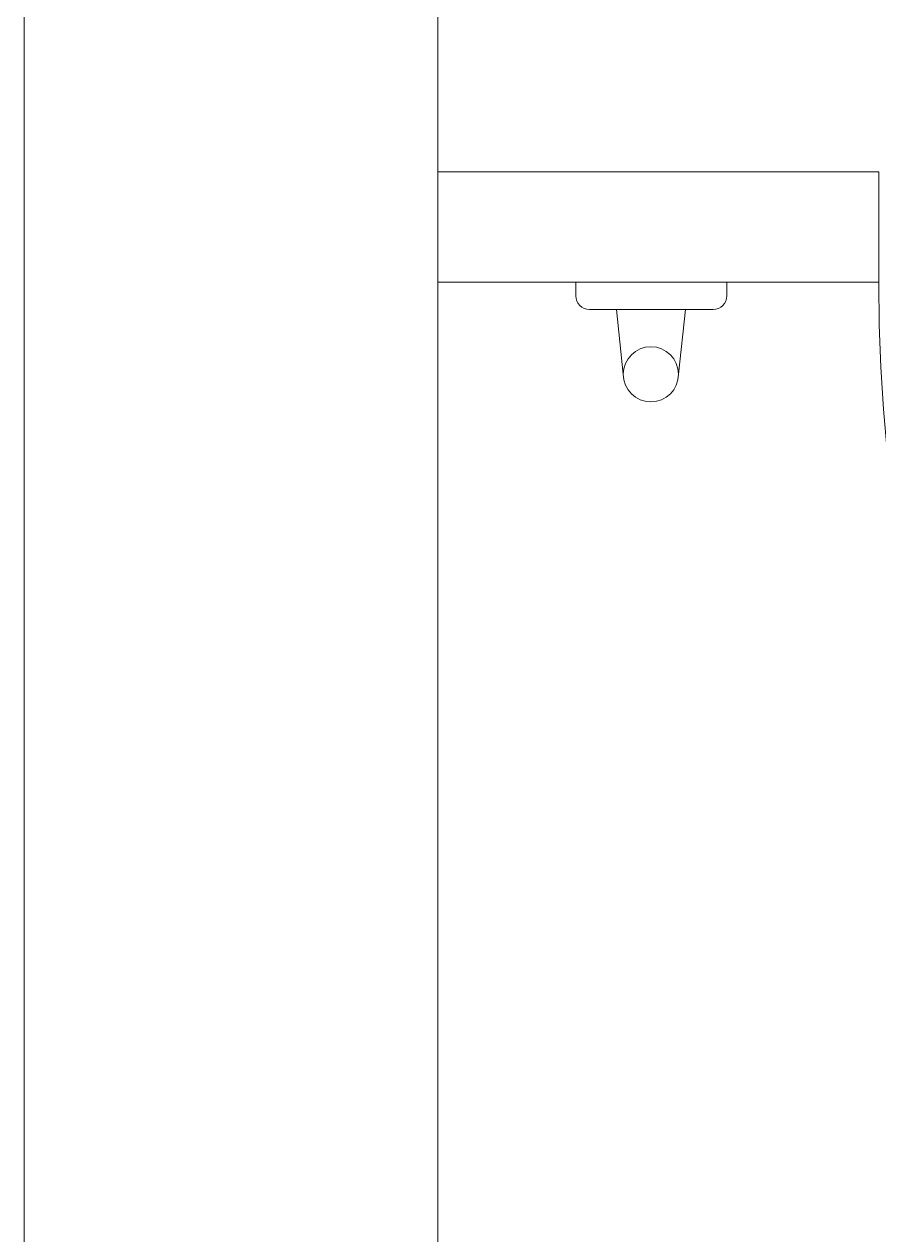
# Model space of a CAD drawing. Header units: millimetres. Extents: x 867 to 1330, y 209 to 507.
# Drawn here: x 1182.8107 to 1183.1207, y 448.287 to 448.726 of the extents above; entities that cross this region are included whole.
import ezdxf

# ---------------------------------------------------------------- set-up
doc = ezdxf.new("R2010")
doc.units = ezdxf.units.MM
doc.header["$LTSCALE"] = 5
doc.layers.add('I-ARQ', color=8, linetype='Continuous', lineweight=0)

msp = doc.modelspace()

# ---------------------------------------------------------------- linework, layer by layer
at = {"layer": 'I-ARQ'}
for p, q in [((1182.81066, 452.08504), (1182.81066, 447.44754)), ((1182.96066, 451.37693), (1182.96066, 447.44754)), ((1183.12066, 448.67254), (1182.96066, 448.67254)), ((1183.12066, 448.63254), (1183.12066, 448.67254)), ((1183.12066, 448.63254), (1182.96066, 448.63254)), ((1183.01075, 448.63254), (1183.01075, 448.62754)), ((1183.06558, 448.63254), (1183.01075, 448.63254)), ((1183.06558, 448.63254), (1183.06558, 448.62754)), ((1183.06058, 448.62254), (1183.01575, 448.62254)), ((1183.02546, 448.62254), (1183.02799, 448.59907)), ((1183.05052, 448.62254), (1183.04799, 448.59907))]:
    msp.add_line(p, q, dxfattribs=at)
msp.add_circle((1183.03799, 448.59907), 0.01, dxfattribs=at)
for centre, radius, start, end in [((1183.72066, 448.63254), 0.6, 180, 270), ((1183.01575, 448.62754), 0.005, 180, 270), ((1183.06058, 448.62754), 0.005, 270, 0)]:
    msp.add_arc(centre, radius, start, end, dxfattribs=at)

doc.saveas('drawing.dxf')
